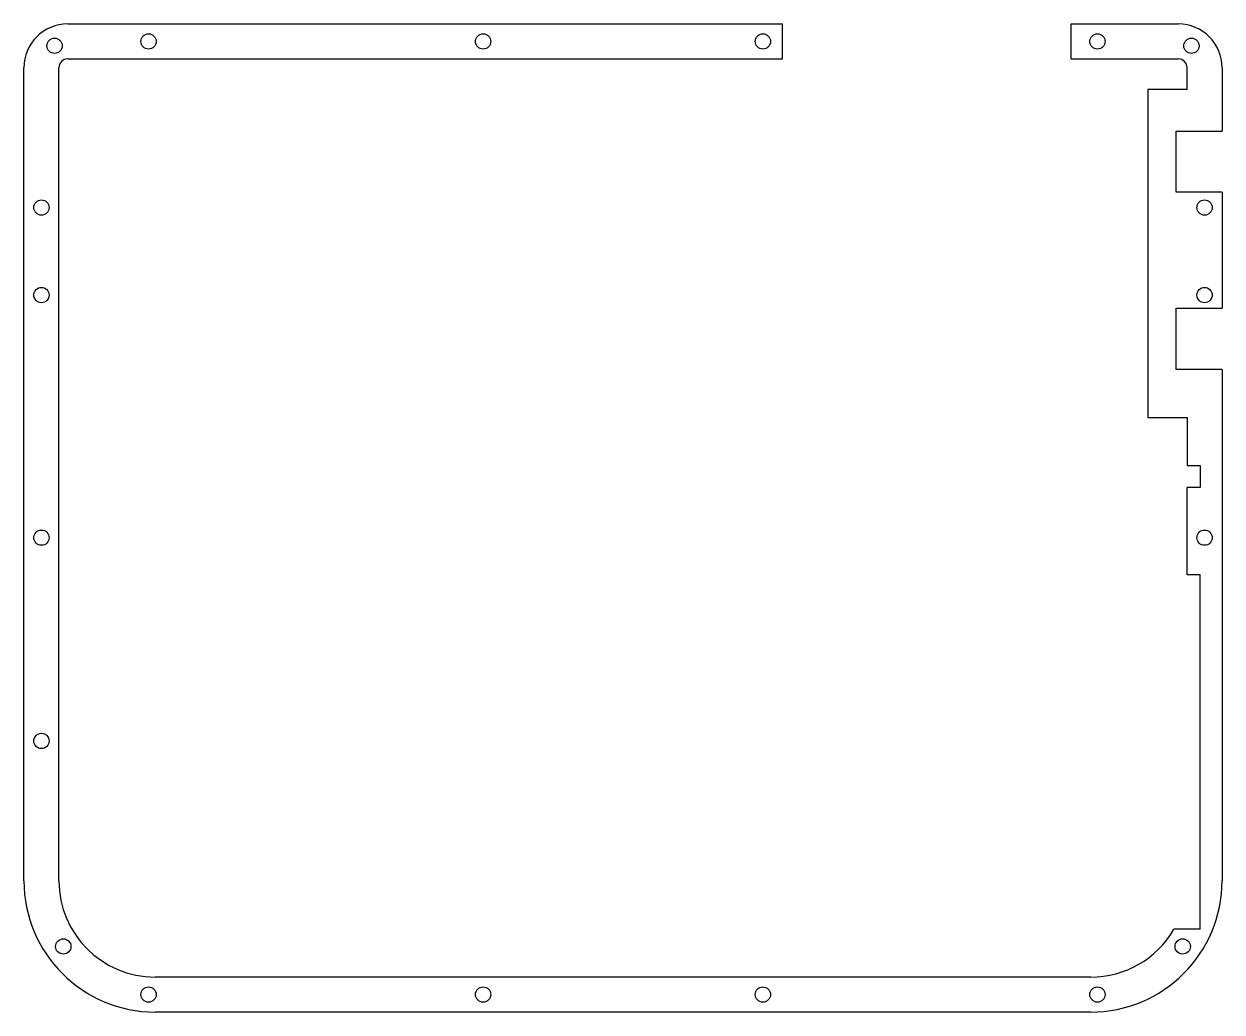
# Model space of a CAD drawing. Header units: millimetres. Extents: x -137 to 137, y -96 to 130.
import ezdxf

# ---------------------------------------------------------------- set-up
doc = ezdxf.new("R2010")
doc.units = ezdxf.units.MM
doc.layers.get('0').update_dxf_attribs({"linetype": 'CONTINUOUS'})

msp = doc.modelspace()

# ---------------------------------------------------------------- linework, layer by layer
for p, q in [((-127, 130), (36.49, 130)), ((36.49, 122), (36.49, 130)), ((102.52, 122), (102.52, 130)), ((102.52, 130), (127, 130)), ((-127, 122), (36.49, 122)), ((102.52, 122), (127, 122)), ((-137, -66), (-137, 120)), ((-129, -66), (-129, 120)), ((129, 115), (129, 120)), ((137, 120), (137, 105.5)), ((129, 115), (120, 115)), ((120, 115), (120, 40)), ((126.5, 105.5), (137, 105.5)), ((126.5, 91.5), (126.5, 105.5)), ((137, 91.5), (126.5, 91.5)), ((137, 91.5), (137, 65)), ((126.5, 65), (137, 65)), ((126.5, 51), (126.5, 65)), ((137, 51), (126.5, 51)), ((137, 51), (137, -66)), ((120, 40), (129, 40)), ((129, 40), (129, 29)), ((129, 29), (132, 29)), ((132, 29), (132, 24)), ((132, 24), (129, 24)), ((129, 4), (129, 24)), ((132, 4), (129, 4)), ((132, -77.07), (132, 4)), ((132, -77.07), (126.01, -77.07)), ((107, -88), (-107, -88)), ((107, -96), (-107, -96))]:
    msp.add_line(p, q)
for centre in [(-130, 125), (-108.5, 126), (-32, 126), (32, 126), (108.5, 126), (130, 125), (-133, 88), (133, 88), (-133, 68), (133, 68), (-133, 12.5), (133, 12.5), (-133, -34), (-128, -81), (128, -81), (-108.5, -92), (-32, -92), (32, -92), (108.5, -92)]:
    msp.add_circle(centre, 1.75)
for centre, radius, start, end in [((-127, 120), 10, 90, 180), ((127, 120), 10, 0, 90), ((-127, 120), 2, 90, 180), ((127, 120), 2, 0, 90), ((-107, -66), 30, 180, 270), ((-107, -66), 22, 180, 270), ((107, -66), 30, -90, 0), ((107, -66), 22, 270, 329.7914)]:
    msp.add_arc(centre, radius, start, end)

doc.saveas('drawing.dxf')
